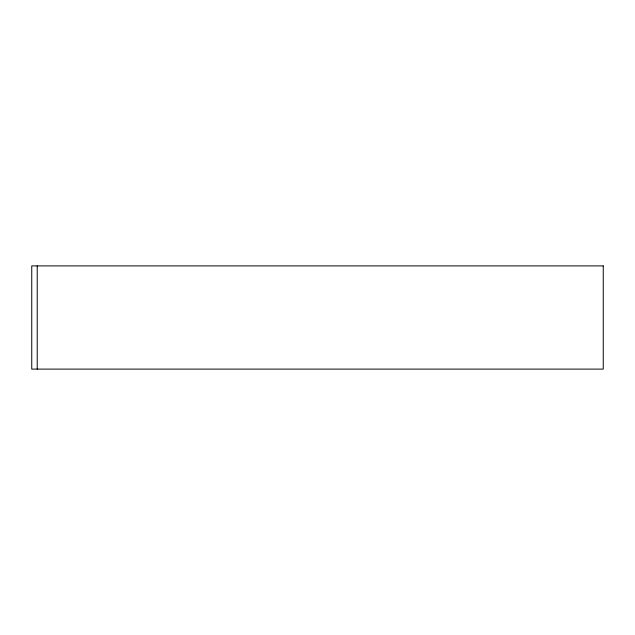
<?xml version="1.0" encoding="UTF-8"?>
<svg xmlns="http://www.w3.org/2000/svg" width="635" height="635" viewBox="0 0 635 635"><rect width="100%" height="100%" fill="white"/><g stroke="black" fill="none" stroke-linecap="round" stroke-linejoin="round"><path stroke-width="0.95" d="M37.219 265.898L37.219 369.102M603.25 265.898L31.75 265.898L31.75 369.102L603.25 369.102L603.25 265.898"/></g></svg>
